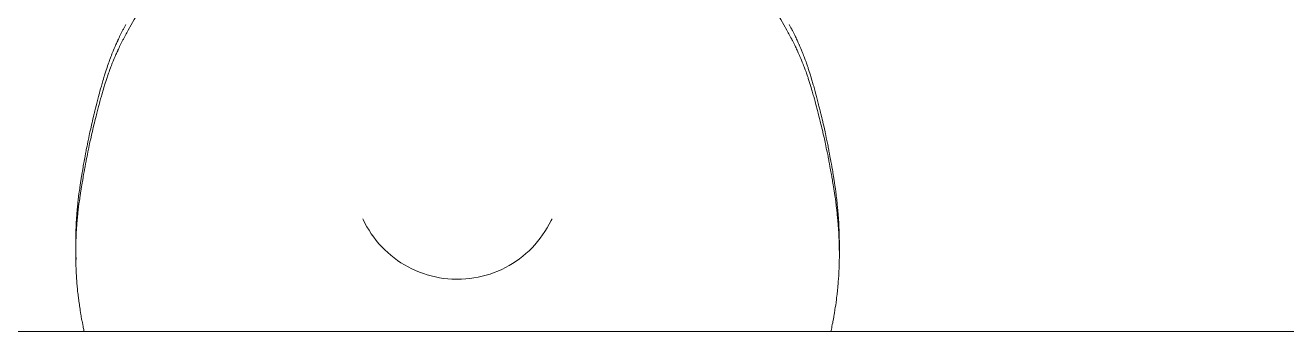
# Model space of a CAD drawing. Header units: millimetres. Extents: x -64292 to 329, y -3854 to 56761.
# Drawn here: x -3512 to -2753, y -664 to -480 of the extents above; entities that cross this region are included whole.
import ezdxf

# ---------------------------------------------------------------- set-up
doc = ezdxf.new("R2010")
doc.units = ezdxf.units.MM
doc.header["$MEASUREMENT"] = 0
doc.layers.add('I-FURN', color=30, linetype='Continuous', lineweight=13)

# ---------------------------------------------------------------- blocks, each defined once
blk = doc.blocks.new('New Furniture_Project Room Chairs_NC5 - NC5-9580240-GA PLAN - LEVEL 11')
at = {"layer": 'I-FURN'}
for p, q in [((-229.77, 44.5), (-229.77, 38.31)), ((229.62, 38.2), (229.62, 44.39)), ((-56.73, 23.39), (-56.86, 23.12)), ((56.86, 23.12), (56.73, 23.39))]:
    blk.add_line(p, q, dxfattribs=at)
at = {"layer": 'I-FURN', "flags": 128}
for points in [[(-224.63, 90.9), (-224.82, 90.04), (-224.95, 89.47), (-225.19, 88.33), (-225.31, 87.76), (-225.54, 86.61), (-225.76, 85.46), (-225.91, 84.7), (-226.01, 84.19), (-226.2, 83.17), (-226.4, 82.06), (-226.5, 81.5), (-226.64, 80.67), (-226.85, 79.43), (-227.06, 78.18), (-227.15, 77.55), (-227.35, 76.3), (-227.44, 75.68), (-227.58, 74.74), (-227.76, 73.49), (-227.84, 72.86), (-227.97, 71.92), (-228.09, 70.98), (-228.15, 70.51), (-228.3, 69.25), (-228.37, 68.62), (-228.48, 67.68), (-228.58, 66.73), (-228.63, 66.26), (-228.73, 65.32), (-228.77, 64.84), (-228.84, 64.13)], [(228.69, 64.06), (228.62, 64.77), (228.57, 65.24), (228.48, 66.19), (228.43, 66.66), (228.33, 67.61), (228.22, 68.56), (228.15, 69.18), (227.99, 70.44), (227.93, 70.91), (227.81, 71.86), (227.69, 72.8), (227.6, 73.42), (227.42, 74.68), (227.29, 75.62), (227.19, 76.24), (227, 77.49), (226.9, 78.12), (226.7, 79.37), (226.49, 80.62), (226.34, 81.45), (226.24, 82), (226.04, 83.11), (225.85, 84.14), (225.75, 84.65), (225.61, 85.42), (225.38, 86.58), (225.14, 87.73), (225.02, 88.31), (224.78, 89.46), (224.65, 90.04), (224.46, 90.9)], [(-228.84, 64.13), (-228.94, 63.06), (-228.99, 62.52), (-229.05, 61.71), (-229.15, 60.5), (-229.24, 59.29), (-229.28, 58.68), (-229.36, 57.47), (-229.4, 56.87), (-229.45, 55.96), (-229.51, 54.75), (-229.54, 54.15), (-229.58, 53.24), (-229.64, 51.88), (-229.68, 50.68), (-229.69, 50.07), (-229.72, 49.17), (-229.74, 47.81), (-229.76, 46.45), (-229.77, 45.77), (-229.77, 45.09), (-229.77, 43.73), (-229.76, 42.37), (-229.75, 41.47), (-229.74, 40.86), (-229.72, 39.66), (-229.69, 38.3), (-229.66, 37.39), (-229.64, 36.79), (-229.59, 35.59), (-229.55, 34.68), (-229.53, 34.08), (-229.47, 32.88), (-229.44, 32.28), (-229.37, 31.07), (-229.29, 29.87), (-229.24, 29.07), (-229.2, 28.54), (-229.13, 27.47), (-229.05, 26.41), (-229, 25.87), (-228.94, 25.07), (-228.84, 23.88), (-228.73, 22.68), (-228.67, 22.09), (-228.55, 20.89), (-228.49, 20.29), (-228.4, 19.4), (-228.27, 18.21), (-228.2, 17.61), (-228.09, 16.72), (-227.93, 15.38), (-227.78, 14.19), (-227.7, 13.6), (-227.58, 12.71), (-227.4, 11.37), (-227.21, 10.04), (-227.11, 9.37)], [(226.95, 9.3), (227.11, 10.3), (227.21, 10.97), (227.4, 12.31), (227.49, 12.98), (227.67, 14.32), (227.84, 15.66), (227.95, 16.55), (228.03, 17.15), (228.16, 18.34), (228.24, 19.01), (228.38, 20.36), (228.52, 21.7), (228.6, 22.6), (228.66, 23.19), (228.77, 24.39), (228.88, 25.74), (228.95, 26.63), (228.99, 27.23), (229.08, 28.43), (229.13, 29.33), (229.17, 29.93), (229.24, 31.13), (229.27, 31.73), (229.33, 32.93), (229.39, 34.13), (229.42, 34.93), (229.44, 35.46), (229.48, 36.53), (229.51, 37.6), (229.52, 38.13), (229.54, 38.94), (229.56, 40.14), (229.58, 41.34), (229.58, 41.95), (229.59, 43.15), (229.59, 43.75), (229.59, 44.66), (229.58, 45.86), (229.57, 46.47), (229.56, 47.37), (229.54, 48.73), (229.51, 49.94), (229.49, 50.54), (229.46, 51.45), (229.41, 52.81), (229.35, 54.17), (229.32, 54.85), (229.26, 56.06), (229.22, 56.67), (229.17, 57.58), (229.08, 58.94), (228.99, 60.3), (228.94, 60.99), (228.83, 62.35), (228.78, 63.03), (228.69, 64.06)], [(0, 59.39), (-2.5, 59.34), (-5, 59.19), (-7.49, 58.94), (-9.96, 58.59), (-12.42, 58.15), (-14.87, 57.6), (-17.28, 56.96), (-19.67, 56.23), (-22.03, 55.4), (-24.36, 54.47), (-26.64, 53.45), (-28.89, 52.35), (-31.08, 51.15), (-33.23, 49.87), (-35.33, 48.5), (-37.37, 47.05), (-39.35, 45.52), (-41.26, 43.91), (-43.12, 42.23), (-44.9, 40.47), (-46.61, 38.64), (-48.25, 36.75), (-49.81, 34.79), (-51.29, 32.77), (-52.68, 30.69), (-54, 28.56), (-55.23, 26.38), (-56.37, 24.15), (-56.73, 23.39)], [(56.73, 23.39), (55.62, 25.63), (54.42, 27.83), (53.14, 29.98), (51.77, 32.08), (50.31, 34.12), (48.78, 36.09), (47.17, 38.01), (45.48, 39.86), (43.73, 41.64), (41.9, 43.35), (40, 44.98), (38.04, 46.54), (36.02, 48.02), (33.95, 49.42), (31.82, 50.73), (29.63, 51.95), (27.41, 53.09), (25.13, 54.14), (22.82, 55.09), (20.47, 55.96), (18.09, 56.73), (15.69, 57.4), (13.25, 57.98), (10.8, 58.45), (8.32, 58.84), (5.84, 59.12), (3.34, 59.3), (0.85, 59.38), (0, 59.39)], [(229.37, 47.52), (229.4, 46.88), (229.45, 45.61), (229.49, 44.33), (229.51, 43.48), (229.53, 42.92), (229.55, 41.79), (229.57, 40.51), (229.58, 39.67), (229.59, 39.1), (229.59, 37.97), (229.59, 37.12), (229.59, 36.56), (229.58, 35.43), (229.58, 34.87), (229.56, 33.74), (229.54, 32.61), (229.52, 31.86), (229.51, 31.36), (229.48, 30.36), (229.44, 29.29), (229.42, 28.76), (229.39, 27.95), (229.33, 26.75), (229.27, 25.55), (229.24, 24.96), (229.17, 23.76), (229.13, 23.16), (229.08, 22.26), (228.99, 21.06), (228.95, 20.46), (228.88, 19.56), (228.77, 18.22), (228.66, 17.02), (228.6, 16.43), (228.52, 15.53), (228.38, 14.19), (228.24, 12.84), (228.16, 12.17), (228.03, 10.98), (227.95, 10.38), (227.84, 9.49), (227.67, 8.15), (227.49, 6.81), (227.4, 6.14), (227.21, 4.8), (227.11, 4.13), (226.95, 3.13)], [(-227.11, 3.2), (-227.21, 3.87), (-227.4, 5.2), (-227.58, 6.54), (-227.7, 7.43), (-227.78, 8.02), (-227.93, 9.21), (-228.1, 10.55), (-228.2, 11.44), (-228.27, 12.04), (-228.4, 13.23), (-228.49, 14.12), (-228.55, 14.72), (-228.67, 15.91), (-228.73, 16.51), (-228.84, 17.71), (-228.94, 18.9), (-229, 19.7), (-229.05, 20.23), (-229.13, 21.3), (-229.2, 22.36), (-229.24, 22.9), (-229.29, 23.7), (-229.37, 24.9), (-229.44, 26.1), (-229.47, 26.7), (-229.53, 27.91), (-229.55, 28.51), (-229.59, 29.41), (-229.64, 30.62), (-229.66, 31.22), (-229.69, 32.12), (-229.72, 33.48), (-229.74, 34.69), (-229.75, 35.29), (-229.76, 36.19), (-229.77, 37.55), (-229.77, 38.91), (-229.77, 39.59), (-229.76, 40.43), (-229.75, 40.99), (-229.73, 42.12)], [(-227.11, 9.37), (-226.82, 7.46), (-226.67, 6.5), (-226.44, 5.07), (-226.21, 3.64), (-226.1, 2.92), (-225.86, 1.49), (-225.74, 0.78), (-225.56, -0.29), (-225.32, -1.72), (-225.2, -2.43), (-225.01, -3.5), (-224.72, -5.1), (-224.47, -6.52), (-224.34, -7.23), (-224.14, -8.3), (-223.84, -9.89), (-223.53, -11.49), (-223.38, -12.29), (-223.1, -13.7), (-222.96, -14.41), (-222.75, -15.47), (-222.42, -17.06), (-222.09, -18.65), (-221.93, -19.44), (-221.59, -21.03), (-221.42, -21.82), (-221.16, -23.01), (-220.75, -24.88), (-220.54, -25.82), (-220.22, -27.22), (-219.9, -28.62), (-219.74, -29.32), (-219.41, -30.73), (-219.25, -31.43), (-219, -32.47), (-218.66, -33.87), (-218.49, -34.57), (-218.23, -35.62), (-217.85, -37.19), (-217.49, -38.58), (-217.32, -39.28), (-217.05, -40.32), (-216.64, -41.89), (-216.23, -43.45), (-216.03, -44.23), (-215.66, -45.62), (-215.47, -46.31), (-215.18, -47.35), (-214.76, -48.91), (-214.32, -50.46), (-214.1, -51.24), (-213.66, -52.8), (-213.44, -53.57), (-213.1, -54.74)], [(212.95, -54.8), (213.28, -53.64), (213.51, -52.86), (213.95, -51.31), (214.17, -50.53), (214.6, -48.97), (215.03, -47.42), (215.32, -46.38), (215.5, -45.68), (215.88, -44.29), (216.08, -43.51), (216.49, -41.95), (216.9, -40.38), (217.17, -39.34), (217.34, -38.64), (217.69, -37.25), (218.08, -35.68), (218.34, -34.63), (218.51, -33.93), (218.85, -32.54), (219.1, -31.49), (219.26, -30.79), (219.59, -29.39), (219.75, -28.69), (220.07, -27.28), (220.39, -25.88), (220.6, -24.94), (221.01, -23.07), (221.27, -21.88), (221.44, -21.09), (221.78, -19.5), (221.94, -18.71), (222.27, -17.12), (222.6, -15.53), (222.81, -14.47), (222.95, -13.77), (223.23, -12.35), (223.38, -11.55), (223.69, -9.96), (223.99, -8.36), (224.18, -7.3), (224.32, -6.59), (224.57, -5.17), (224.86, -3.57), (225.04, -2.5), (225.17, -1.78), (225.41, -0.36), (225.59, 0.71), (225.71, 1.42), (225.95, 2.85), (226.06, 3.57), (226.29, 5), (226.52, 6.43), (226.66, 7.39), (226.95, 9.3)], [(-213.1, -60.81), (-213.44, -59.65), (-213.66, -58.88), (-214.1, -57.32), (-214.32, -56.55), (-214.76, -54.99), (-215.19, -53.44), (-215.47, -52.4), (-215.66, -51.71), (-216.03, -50.32), (-216.23, -49.54), (-216.65, -47.98), (-217.05, -46.42), (-217.32, -45.38), (-217.5, -44.68), (-217.85, -43.29), (-218.24, -41.72), (-218.49, -40.68), (-218.66, -39.98), (-219, -38.58), (-219.25, -37.54), (-219.41, -36.84), (-219.74, -35.44), (-219.9, -34.74), (-220.23, -33.34), (-220.54, -31.94), (-220.75, -31), (-221.17, -29.13), (-221.42, -27.94), (-221.59, -27.15), (-221.93, -25.57), (-222.1, -24.78), (-222.42, -23.19), (-222.75, -21.6), (-222.96, -20.55), (-223.1, -19.84), (-223.38, -18.43), (-223.53, -17.63), (-223.84, -16.04), (-224.14, -14.44), (-224.34, -13.38), (-224.47, -12.67), (-224.73, -11.25), (-225.01, -9.65), (-225.2, -8.58), (-225.32, -7.87), (-225.56, -6.45), (-225.75, -5.38), (-225.86, -4.67), (-226.1, -3.24), (-226.21, -2.52), (-226.44, -1.1), (-226.67, 0.33), (-226.82, 1.29), (-227.11, 3.2)], [(226.95, 3.13), (226.66, 1.22), (226.52, 0.26), (226.29, -1.16), (226.06, -2.59), (225.95, -3.31), (225.71, -4.73), (225.59, -5.45), (225.41, -6.51), (225.17, -7.94), (225.05, -8.65), (224.86, -9.72), (224.57, -11.31), (224.32, -12.73), (224.19, -13.44), (223.99, -14.51), (223.69, -16.1), (223.38, -17.69), (223.23, -18.49), (222.95, -19.9), (222.81, -20.61), (222.6, -21.67), (222.27, -23.25), (221.95, -24.84), (221.78, -25.63), (221.44, -27.21), (221.27, -28), (221.01, -29.19), (220.6, -31.06), (220.39, -32), (220.08, -33.4), (219.75, -34.8), (219.59, -35.5), (219.26, -36.9), (219.1, -37.6), (218.85, -38.64), (218.51, -40.04), (218.34, -40.74), (218.08, -41.78), (217.69, -43.35), (217.34, -44.74), (217.17, -45.44), (216.9, -46.48), (216.49, -48.04), (216.08, -49.61), (215.88, -50.39), (215.5, -51.77), (215.32, -52.46), (215.03, -53.5), (214.6, -55.06), (214.17, -56.61), (213.95, -57.39), (213.51, -58.94), (213.28, -59.72), (212.95, -60.88)], [(-213.1, -54.74), (-212.79, -55.78), (-212.64, -56.3), (-212.4, -57.08), (-212.04, -58.25), (-211.67, -59.42), (-211.48, -60), (-211.1, -61.15), (-210.91, -61.73), (-210.62, -62.59), (-210.22, -63.74), (-210.01, -64.31), (-209.71, -65.17), (-209.4, -66.02), (-209.24, -66.45), (-208.81, -67.58), (-208.6, -68.15), (-208.27, -69), (-207.94, -69.84), (-207.77, -70.26), (-207.43, -71.1), (-207.26, -71.52), (-207, -72.15), (-206.59, -73.14), (-206.38, -73.63), (-206.06, -74.37), (-205.74, -75.1), (-205.58, -75.47), (-205.25, -76.21), (-205.09, -76.57), (-204.84, -77.12), (-204.51, -77.85), (-204.34, -78.21), (-204.09, -78.76), (-203.7, -79.58), (-203.35, -80.3), (-203.18, -80.66), (-202.92, -81.2), (-202.52, -82.01), (-202.12, -82.82), (-201.91, -83.22), (-201.55, -83.93), (-201.36, -84.29), (-201.09, -84.82), (-200.67, -85.62), (-200.25, -86.42), (-200.03, -86.82), (-199.6, -87.61), (-199.38, -88.01), (-199.06, -88.6)], [(198.9, -88.66), (199.23, -88.07), (199.45, -87.67), (199.88, -86.88), (200.09, -86.48), (200.52, -85.68), (200.94, -84.88), (201.21, -84.35), (201.4, -83.99), (201.76, -83.28), (201.97, -82.87), (202.37, -82.07), (202.77, -81.26), (203.03, -80.72), (203.21, -80.35), (203.55, -79.63), (203.94, -78.81), (204.19, -78.27), (204.36, -77.9), (204.69, -77.17), (204.94, -76.63), (205.11, -76.26), (205.43, -75.52), (205.59, -75.16), (205.91, -74.42), (206.23, -73.68), (206.44, -73.19), (206.85, -72.2), (207.11, -71.57), (207.28, -71.15), (207.62, -70.31), (207.79, -69.89), (208.12, -69.05), (208.45, -68.2), (208.66, -67.64), (209.09, -66.51), (209.25, -66.08), (209.56, -65.23), (209.87, -64.37), (210.07, -63.8), (210.47, -62.65), (210.76, -61.79), (210.95, -61.21), (211.33, -60.06), (211.52, -59.48), (211.89, -58.31), (212.25, -57.15), (212.49, -56.37), (212.64, -55.85), (212.95, -54.8)], [(-199.6, -93.6), (-200.03, -92.81), (-200.25, -92.42), (-200.67, -91.62), (-201.09, -90.83), (-201.37, -90.29), (-201.55, -89.94), (-201.91, -89.23), (-202.12, -88.83), (-202.52, -88.02), (-202.92, -87.21), (-203.18, -86.67), (-203.36, -86.31), (-203.7, -85.59), (-204.09, -84.78), (-204.34, -84.23), (-204.51, -83.87), (-204.84, -83.14), (-205.09, -82.6), (-205.26, -82.23), (-205.58, -81.5), (-205.74, -81.13), (-206.06, -80.4), (-206.38, -79.66), (-206.59, -79.17), (-207, -78.18), (-207.26, -77.56), (-207.43, -77.14), (-207.77, -76.3), (-207.94, -75.88), (-208.27, -75.04), (-208.6, -74.19), (-208.81, -73.63), (-209.24, -72.5), (-209.4, -72.07), (-209.71, -71.22), (-210.02, -70.37), (-210.22, -69.8), (-210.62, -68.65), (-210.91, -67.79), (-211.1, -67.21), (-211.48, -66.06), (-211.67, -65.48), (-212.04, -64.32), (-212.4, -63.16), (-212.64, -62.38), (-212.79, -61.86), (-213.1, -60.81)], [(212.95, -60.88), (212.64, -61.92), (212.49, -62.44), (212.25, -63.22), (211.89, -64.38), (211.52, -65.54), (211.33, -66.12), (210.95, -67.27), (210.76, -67.85), (210.47, -68.71), (210.07, -69.85), (209.87, -70.42), (209.56, -71.28), (209.25, -72.13), (209.09, -72.55), (208.67, -73.68), (208.45, -74.25), (208.12, -75.09), (207.79, -75.93), (207.62, -76.35), (207.29, -77.19), (207.11, -77.61), (206.86, -78.23), (206.44, -79.22), (206.23, -79.71), (205.92, -80.45), (205.6, -81.18), (205.43, -81.55), (205.11, -82.28), (204.94, -82.65), (204.7, -83.19), (204.36, -83.92), (204.19, -84.29), (203.94, -84.83), (203.55, -85.64), (203.21, -86.37), (203.03, -86.73), (202.77, -87.27), (202.37, -88.07), (201.97, -88.88), (201.76, -89.28), (201.4, -89.99), (201.22, -90.35), (200.94, -90.88), (200.52, -91.68), (200.09, -92.48), (199.88, -92.87), (199.45, -93.66)], [(-199.06, -88.6), (-198.17, -90.19), (-196.38, -93.37), (-194.59, -96.54), (-193.39, -98.66), (-192.59, -100.07), (-190.99, -102.89), (-190.09, -104.48), (-188.28, -107.65), (-186.46, -110.82), (-185.24, -112.93), (-184.43, -114.34), (-182.8, -117.15)], [(182.69, -117.15), (184.31, -114.34), (185.12, -112.93), (186.33, -110.83), (188.15, -107.66), (189.95, -104.5), (190.86, -102.92), (192.46, -100.1), (193.25, -98.7), (194.45, -96.58), (196.24, -93.42), (198.02, -90.24), (198.9, -88.66)]]:
    blk.add_lwpolyline(points, dxfattribs=at)
blk = doc.blocks.new('New Furniture_Meeting Table Project Room South_NT2 - NT2-9574844-GA PLAN - LEVEL 11')
at = {"layer": 'I-FURN'}
blk.add_line((900, -1809.05), (900, 410.95), dxfattribs=at)

msp = doc.modelspace()

# ---------------------------------------------------------------- block references
at = {"layer": 'I-FURN'}
for name, p, rotation in [('New Furniture_Project Room Chairs_NC5 - NC5-9580240-GA PLAN - LEVEL 11', (-3252.39, -573.16), 180), ('New Furniture_Meeting Table Project Room South_NT2 - NT2-9574844-GA PLAN - LEVEL 11', (-3202.41, -1564), 89.99999999999991)]:
    msp.add_blockref(name, p, dxfattribs=dict(at, rotation=rotation))

doc.saveas('drawing.dxf')
